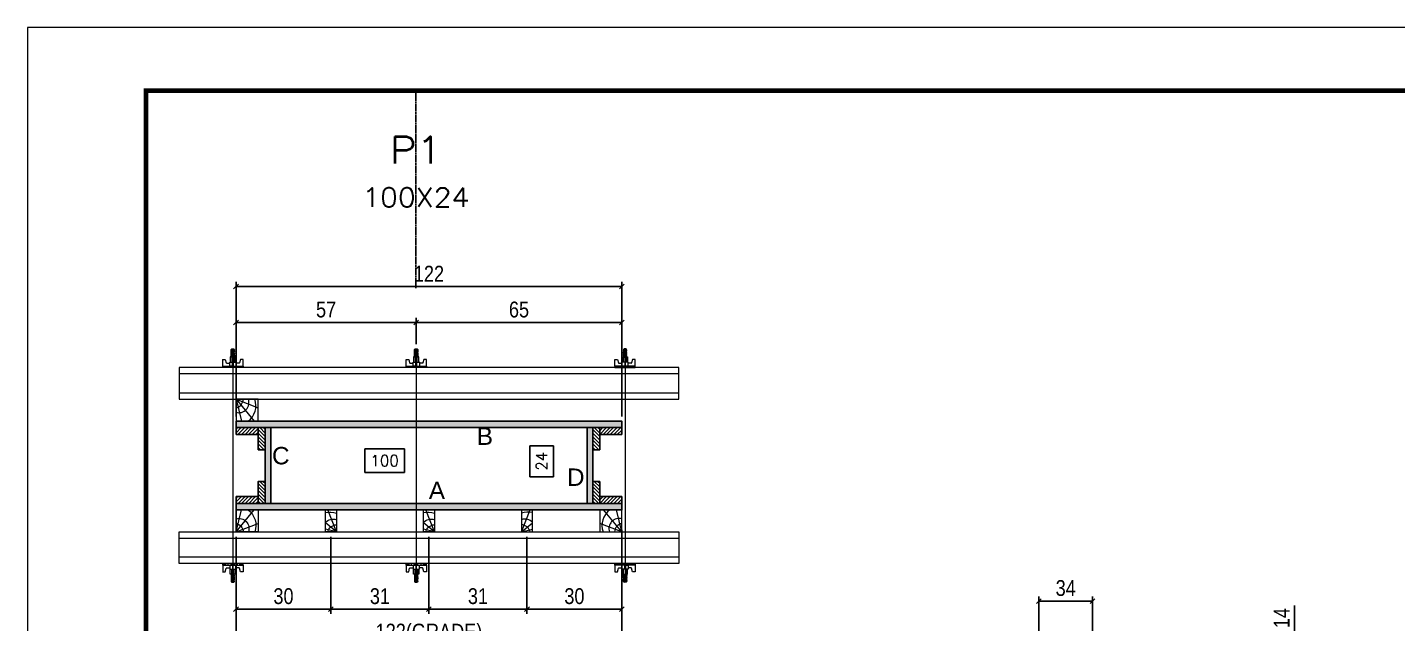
# Model space of a CAD drawing. Header units: millimetres. Extents: x 169816 to 178745, y 96537 to 113647.
# Drawn here: x 171415 to 172281, y 110993 to 111370 of the extents above; entities that cross this region are included whole.
import ezdxf
from ezdxf.enums import TextEntityAlignment as Align

# ---------------------------------------------------------------- set-up
doc = ezdxf.new("R2010")
doc.units = ezdxf.units.MM
doc.linetypes.add('DASHED', pattern=[0.75, 0.5, -0.25])
doc.linetypes.add('HIDDEN', pattern=[0.375, 0.25, -0.125])
for name, color, linetype in [('CHAPA', 1, 'Continuous'), ('COTA', 241, 'Continuous'), ('Cota Seção (2x)', 241, 'Continuous'), ('Painéis', 200, 'Continuous'), ('SARRAFO', 251, 'Continuous'), ('Texto de Titulo', 7, 'Continuous'), ('Texto Qtd Sarr', 242, 'Continuous'), ('TEXTO_GERAL', 7, 'Continuous')]:
    doc.layers.add(name, color=color, linetype=linetype)
for name, color, linetype, lineweight in [('Folhas', 255, 'Continuous', 9), ('Hachura', 251, 'Continuous', 9), ('Madeira', 126, 'Continuous', 18), ('Perfil Metálico', 224, 'Continuous', 18), ('SARRAFO DE PRESSAO', 251, 'DASHED', 9), ('Texto Seção', 7, 'Continuous', 15)]:
    doc.layers.add(name, color=color, linetype=linetype, lineweight=lineweight)
doc.styles.add('ARIAL', font='arial.ttf')
doc.styles.add('COTA TECNICA', font='techl___.ttf', dxfattribs={"height": 10})
doc.styles.add('COTA TECNICA 2X', font='techl___.ttf', dxfattribs={"height": 10})
doc.styles.add('COTA TECNICA-50', font='techl___.ttf', dxfattribs={"height": 10})
doc.styles.add('ROMANS', font='romans.shx')
doc.dimstyles.new('COTA PAINEL-50', dxfattribs={"dimtxt": 10, "dimasz": 3, "dimexe": 3, "dimexo": 3, "dimgap": 3, "dimtad": 1, "dimdec": 1, "dimzin": 12, "dimdsep": 46, "dimtxsty": 'COTA TECNICA-50', "dimblk1": 'OBLIQUE', "dimblk2": 'OBLIQUE', "dimsah": 1, "dimcen": 0.9, "dimclrd": 4, "dimclre": 4, "dimclrt": 240, "dimadec": 1, "dimazin": 3, "dimtfac": 1, "dimtdec": 1, "dimtmove": 0, "dimatfit": 3, "dimfxl": 1, "dimtolj": 1, "dimtzin": 12, "dimarcsym": 0})
doc.dimstyles.new('PAINEL', dxfattribs={"dimtxt": 10, "dimasz": 3, "dimexe": 3, "dimexo": 3, "dimgap": 3, "dimtad": 1, "dimdec": 1, "dimzin": 12, "dimdsep": 46, "dimtxsty": 'COTA TECNICA', "dimblk1": 'OBLIQUE', "dimblk2": 'OBLIQUE', "dimsah": 1, "dimcen": 0.9, "dimclrd": 4, "dimclre": 4, "dimclrt": 240, "dimadec": 1, "dimazin": 3, "dimtfac": 1, "dimtdec": 1, "dimtmove": 0, "dimatfit": 3, "dimfxl": 1, "dimtolj": 1, "dimtzin": 12, "dimarcsym": 0})
doc.dimstyles.new('SECAO PILAR', dxfattribs={"dimtxt": 10, "dimasz": 3, "dimexe": 3, "dimexo": 3, "dimgap": 3, "dimtad": 1, "dimdec": 1, "dimlfac": 0.5, "dimzin": 12, "dimdsep": 46, "dimtxsty": 'COTA TECNICA 2X', "dimblk1": 'OBLIQUE', "dimblk2": 'OBLIQUE', "dimsah": 1, "dimcen": 0.9, "dimclrd": 256, "dimclre": 256, "dimclrt": 256, "dimadec": 1, "dimazin": 3, "dimtfac": 1, "dimtdec": 1, "dimtmove": 0, "dimatfit": 3, "dimfxl": 1, "dimtolj": 1, "dimtzin": 12, "dimarcsym": 0})
doc.dimstyles.new('SECÇÃO 2', dxfattribs={"dimtxt": 7, "dimasz": 6, "dimexe": 0.18, "dimexo": 2, "dimgap": -4, "dimtad": 3, "dimdec": 1, "dimlfac": 0.5, "dimzin": 12, "dimdsep": 46, "dimtxsty": 'ROMANS', "dimblk": 'ARCHTICK', "dimcen": 0.09, "dimse1": 1, "dimse2": 1, "dimsd1": 1, "dimsd2": 1, "dimclrd": 180, "dimclre": 5, "dimclrt": 1, "dimadec": 0, "dimazin": 3, "dimtfac": 1, "dimtdec": 1, "dimtofl": 0, "dimtmove": 0, "dimatfit": 3, "dimldrblk": 'ARCHTICK', "dimfxl": 1, "dimtolj": 1, "dimtzin": 0, "dimarcsym": 0})

# ---------------------------------------------------------------- blocks, each defined once
blk = doc.blocks.new('9999999999')
at = {"layer": 'Folhas'}
blk.add_lwpolyline([(98138.98, 34190.21), (99623.98, 34190.21), (99623.98, 35240.21), (98138.98, 35240.21)], close=True, dxfattribs=at)
at = {"layer": 'Folhas', "color": 30, "const_width": 3}
blk.add_lwpolyline([(98213.98, 34230.21), (99583.98, 34230.21), (99583.98, 35200.21), (98213.98, 35200.21)], close=True, dxfattribs=at)
blk = doc.blocks.new('titulo1')
at = {"layer": 'Defpoints', "color": 252, "linetype": 'HIDDEN', "ltscale": 2}
blk.add_line((0, 0), (0, 125), dxfattribs=at)
at = {"layer": 'Defpoints', "style": 'ROMANS', "oblique": 15}
blk.add_attdef('FOLHA', text='', height=10, dxfattribs=at).set_placement((0, 15.58), align=Align.MIDDLE_CENTER)
at = {"layer": 'Texto Qtd Sarr', "color": 3, "style": 'ROMANS', "oblique": 15}
for tag, height, p in [('TITULO', 17, (0, 71.45)), ('SEÇÃO', 12, (0, 41.55))]:
    blk.add_attdef(tag, text='', height=height, dxfattribs=at).set_placement(p, align=Align.MIDDLE_CENTER)
blk = doc.blocks.new('*D36')
at = {"layer": 'Cota Seção (2x)', "color": 180, "lineweight": -2, "transparency": 16777216}
for p, q in [((171652.96, 111103.47), (171627.96, 111103.47)), ((171627.96, 111103.47), (171627.96, 111088.47)), ((171652.96, 111088.47), (171652.96, 111103.47)), ((171627.96, 111088.47), (171652.96, 111088.47))]:
    blk.add_line(p, q, dxfattribs=at)
at = {"layer": 'Defpoints', "color": 0, "transparency": 16777216}
for p in [(171568.47, 111116.86), (171768.47, 111116.86), (171568.47, 111084.47)]:
    blk.add_point(p, dxfattribs=at)
at = {"layer": 'Cota Seção (2x)', "color": 1, "transparency": 16777216, "insert": (171640.46, 111095.97), "char_height": 7, "attachment_point": 5, "style": 'ROMANS'}
blk.add_mtext('\\A1;100', dxfattribs=at)
blk = doc.blocks.new('_ArchTick')
at = {"color": 0, "linetype": 'ByBlock', "const_width": 0.15}
blk.add_lwpolyline([(-0.5, -0.5), (0.5, 0.5)], dxfattribs=at)
blk = doc.blocks.new('_Oblique')
at = {"color": 0, "linetype": 'ByBlock', "lineweight": -2}
blk.add_line((-0.5, -0.5), (0.5, 0.5), dxfattribs=at)
blk = doc.blocks.new('*D37')
at = {"layer": 'Cota Seção (2x)', "lineweight": -2, "transparency": 16777216}
for p, q in [((171546.47, 111123.86), (171546.47, 111209.15)), ((171790.47, 111123.86), (171790.47, 111209.15)), ((171790.47, 111206.15), (171546.47, 111206.15))]:
    blk.add_line(p, q, dxfattribs=at)
at = {"layer": 'Defpoints', "color": 0, "transparency": 16777216}
for p in [(171546.47, 111206.15), (171546.47, 111120.86), (171790.47, 111120.86)]:
    blk.add_point(p, dxfattribs=at)
at = {"layer": 'Cota Seção (2x)', "lineweight": -2, "transparency": 16777216, "xscale": 3, "yscale": 3, "zscale": 3, "rotation": 180}
blk.add_blockref('_Oblique', (171546.47, 111206.15), dxfattribs=at)
at = {"layer": 'Cota Seção (2x)', "lineweight": -2, "transparency": 16777216, "xscale": 3, "yscale": 3, "zscale": 3}
blk.add_blockref('_Oblique', (171790.47, 111206.15), dxfattribs=at)
at = {"layer": 'Cota Seção (2x)', "transparency": 16777216, "insert": (171668.47, 111214.21), "char_height": 10, "attachment_point": 5, "style": 'COTA TECNICA 2X'}
blk.add_mtext('\\A1;122', dxfattribs=at)
blk = doc.blocks.new('*D38')
at = {"layer": 'Cota Seção (2x)', "lineweight": -2, "transparency": 16777216}
for p, q in [((171660.4, 111169.66), (171660.4, 111186.38)), ((171790.47, 111183.38), (171660.4, 111183.38)), ((171790.47, 111157.86), (171790.47, 111186.38))]:
    blk.add_line(p, q, dxfattribs=at)
at = {"layer": 'Defpoints', "color": 0, "transparency": 16777216}
for p in [(171660.4, 111183.38), (171660.4, 111166.66), (171790.47, 111154.86)]:
    blk.add_point(p, dxfattribs=at)
at = {"layer": 'Cota Seção (2x)', "lineweight": -2, "transparency": 16777216, "xscale": 3, "yscale": 3, "zscale": 3, "rotation": 180}
blk.add_blockref('_Oblique', (171660.4, 111183.38), dxfattribs=at)
at = {"layer": 'Cota Seção (2x)', "lineweight": -2, "transparency": 16777216, "xscale": 3, "yscale": 3, "zscale": 3}
blk.add_blockref('_Oblique', (171790.47, 111183.38), dxfattribs=at)
at = {"layer": 'Cota Seção (2x)', "transparency": 16777216, "insert": (171725.43, 111191.49), "char_height": 10, "attachment_point": 5, "style": 'COTA TECNICA 2X'}
blk.add_mtext('\\A1;65', dxfattribs=at)
blk = doc.blocks.new('*D39')
at = {"layer": 'Cota Seção (2x)', "lineweight": -2, "transparency": 16777216}
for p, q in [((171546.47, 111157.86), (171546.47, 111186.38)), ((171546.47, 111183.38), (171660.4, 111183.38)), ((171660.4, 111169.66), (171660.4, 111186.38))]:
    blk.add_line(p, q, dxfattribs=at)
at = {"layer": 'Defpoints', "color": 0, "transparency": 16777216}
for p in [(171660.4, 111183.38), (171660.4, 111166.66), (171546.47, 111154.86)]:
    blk.add_point(p, dxfattribs=at)
at = {"layer": 'Cota Seção (2x)', "lineweight": -2, "transparency": 16777216, "xscale": 3, "yscale": 3, "zscale": 3, "rotation": 180}
blk.add_blockref('_Oblique', (171546.47, 111183.38), dxfattribs=at)
at = {"layer": 'Cota Seção (2x)', "lineweight": -2, "transparency": 16777216, "xscale": 3, "yscale": 3, "zscale": 3}
blk.add_blockref('_Oblique', (171660.4, 111183.38), dxfattribs=at)
at = {"layer": 'Cota Seção (2x)', "transparency": 16777216, "insert": (171603.43, 111191.49), "char_height": 10, "attachment_point": 5, "style": 'COTA TECNICA 2X'}
blk.add_mtext('\\A1;57', dxfattribs=at)
blk = doc.blocks.new('*D40')
at = {"layer": 'Cota Seção (2x)', "color": 180, "lineweight": -2, "transparency": 16777216}
for p, q in [((171747.33, 111105.43), (171732.33, 111105.43)), ((171732.33, 111105.43), (171732.33, 111085.76)), ((171747.33, 111085.76), (171747.33, 111105.43)), ((171732.33, 111085.76), (171747.33, 111085.76))]:
    blk.add_line(p, q, dxfattribs=at)
at = {"layer": 'Defpoints', "color": 0, "transparency": 16777216}
for p in [(171768.47, 111116.86), (171751.33, 111068.86), (171768.47, 111068.86)]:
    blk.add_point(p, dxfattribs=at)
at = {"layer": 'Cota Seção (2x)', "color": 1, "transparency": 16777216, "insert": (171739.83, 111095.6), "char_height": 7, "attachment_point": 5, "rotation": 90, "style": 'ROMANS'}
blk.add_mtext('\\A1;24', dxfattribs=at)
blk = doc.blocks.new('C')
at = {"layer": 'Hachura', "color": 0}
for p, q in [((0, 3.22), (0, -3.22)), ((0.45, 3.22), (0, 3.22)), ((0.46, 3.16), (0, 3.16)), ((0.46, 3.05), (0, 3.05)), ((0.46, 2.88), (0, 2.88)), ((0, 2.75), (0, -1.16)), ((0.46, 2.65), (0, 2.65)), ((0.46, 2.23), (0, 2.23)), ((0.46, 1.51), (0, 1.51)), ((0.39, 0.49), (0.17, 0.49)), ((0.45, -3.23), (0.45, 3.22)), ((0.45, 3.22), (2.58, 3.22)), ((1.74, 0.97), (0.45, 0.97)), ((1.45, 0.1), (0.45, 0.1)), ((1.35, 1.94), (1.35, 0.96)), ((2.58, 2.39), (1.47, 2.09)), ((1.74, -0.97), (1.74, 0.97)), ((1.74, 0.97), (1.74, 0.84)), ((1.74, 0.97), (1.74, 0.84)), ((1.74, 0.84), (3.35, 0.84)), ((3.35, 0.45), (1.74, 0.45)), ((2.58, 3.22), (2.58, 2.39)), ((3.32, 0.84), (3.32, -0.84)), ((3.35, 0.84), (3.35, -0.84)), ((3.68, 0.45), (3.35, 0.45)), ((3.84, -0.52), (3.35, 0.45)), ((3.35, 0.06), (3.67, -0.57)), ((3.68, 0.45), (4.16, -0.52)), ((3.72, 0.5), (4.25, -0.57)), ((4.37, -0.55), (3.83, 0.53)), ((4.15, 0.45), (3.93, 0.45)), ((4.42, -0.52), (3.93, 0.45)), ((4.15, 0.45), (4.26, 0.45)), ((4.26, 0.45), (4.74, -0.52)), ((4.3, 0.5), (4.83, -0.57)), ((4.95, -0.55), (4.41, 0.53)), ((4.51, 0.45), (4.84, 0.45)), ((5, -0.52), (4.51, 0.45)), ((4.84, 0.45), (5.32, -0.52)), ((4.88, 0.5), (5.41, -0.57)), ((5.53, -0.55), (4.99, 0.53)), ((5.58, -0.52), (5.09, 0.45)), ((5.42, 0.45), (5.09, 0.45)), ((5.58, -0.52), (5.09, 0.45)), ((5.42, 0.45), (5.74, -0.19)), ((5.46, 0.5), (5.74, -0.07)), ((5.74, 0.19), (5.57, 0.53)), ((5.74, 0.32), (5.68, 0.45)), ((5.68, 0.45), (5.74, 0.45)), ((5.74, 0.45), (5.9, 0.29)), ((5.74, 0.45), (5.74, -0.52)), ((5.9, -0.36), (5.9, 0.29)), ((0.45, 0), (0, 0)), ((0.46, -1.52), (0, -1.52)), ((0.46, -2.23), (0, -2.23)), ((0.46, -2.65), (0, -2.65)), ((0.46, -2.88), (0, -2.88)), ((0.46, -3.05), (0, -3.05)), ((0.46, -3.16), (0, -3.16)), ((0, -3.22), (2.57, -3.22)), ((0.08, -0.48), (0.29, -0.48)), ((0.29, -0.48), (0.4, -0.48)), ((0.45, 0), (0.45, -0.97)), ((0.45, -0.16), (1.45, -0.16)), ((0.45, -0.65), (0.45, -0.32)), ((0.45, -3.23), (0.45, -0.65)), ((0.45, -0.97), (1.74, -0.97)), ((1.35, -1.94), (1.35, -0.97)), ((2.58, -2.39), (1.47, -2.1)), ((3.35, -0.32), (1.74, -0.32)), ((3.35, -0.84), (1.74, -0.84)), ((2.58, -3.23), (2.58, -2.39)), ((3.35, -0.07), (3.58, -0.52)), ((3.35, -0.52), (3.58, -0.52)), ((3.84, -0.52), (4.16, -0.52)), ((4.42, -0.52), (4.74, -0.52)), ((4.63, -0.52), (4.74, -0.52)), ((5, -0.52), (5.32, -0.52)), ((5.58, -0.52), (5.74, -0.52)), ((5.74, -0.52), (5.9, -0.36)), ((5.74, -0.52), (5.74, -0.52))]:
    blk.add_line(p, q, dxfattribs=at)
for centre, radius, start, end in [((1.52, 1.94), 0.161, 104.7436, 180), ((1.44, -0.03), 0.129, 272.695, 87.305), ((3.81, 0.39), 0.143, 25.5688, 154.4312), ((4.39, 0.39), 0.143, 25.5688, 154.4312), ((4.97, 0.39), 0.143, 25.5688, 154.4312), ((5.55, 0.39), 0.143, 25.5688, 154.4312), ((0.17, -0.37), 0.174, 221.744, 317.8592), ((1.52, -1.94), 0.161, 180, 255.2564), ((3.71, -0.4), 0.174, 222.1408, 318.256), ((4.29, -0.4), 0.174, 222.1408, 318.256), ((4.87, -0.4), 0.174, 222.1408, 318.256), ((5.45, -0.4), 0.174, 222.1408, 318.256), ((5.61, -0.4), 0.174, 317.8592, 318.256)]:
    blk.add_arc(centre, radius, start, end, dxfattribs=at)
blk = doc.blocks.new('*D41')
at = {"layer": 'Cota Seção (2x)', "lineweight": -2, "transparency": 16777216}
for p, q in [((171790.47, 111052.2), (171790.47, 110974.14)), ((171546.47, 111047.86), (171546.47, 110974.14)), ((171790.47, 110977.14), (171546.47, 110977.14))]:
    blk.add_line(p, q, dxfattribs=at)
at = {"layer": 'Defpoints', "color": 0, "transparency": 16777216}
for p in [(171790.47, 111055.2), (171546.47, 111050.86), (171546.47, 110977.14)]:
    blk.add_point(p, dxfattribs=at)
at = {"layer": 'Cota Seção (2x)', "lineweight": -2, "transparency": 16777216, "xscale": 3, "yscale": 3, "zscale": 3, "rotation": 180}
blk.add_blockref('_Oblique', (171546.47, 110977.14), dxfattribs=at)
at = {"layer": 'Cota Seção (2x)', "lineweight": -2, "transparency": 16777216, "xscale": 3, "yscale": 3, "zscale": 3}
blk.add_blockref('_Oblique', (171790.47, 110977.14), dxfattribs=at)
at = {"layer": 'Cota Seção (2x)', "transparency": 16777216, "insert": (171668.47, 110986.36), "char_height": 10, "attachment_point": 5, "style": 'COTA TECNICA 2X'}
blk.add_mtext('\\A1;122(GRADE)', dxfattribs=at)
blk = doc.blocks.new('PONTALETE')
at = {"layer": 'Madeira'}
for q in [(2.71, 7), (7, 5.76), (7, 1.74)]:
    blk.add_line((0, 0), q, dxfattribs=at)
blk.add_lwpolyline([(0, 0), (7, 0), (7, 7), (0, 7)], close=True, dxfattribs=at)
for centre, radius, start, end in [((2.04, 0.06), 6.23, 37.2818, 109.0913), ((1.09, 0.9), 3.19, 343.603, 109.9847), ((-0.21, -0.78), 3.09, 14.6322, 86.0383)]:
    blk.add_arc(centre, radius, start, end, dxfattribs=at)
blk = doc.blocks.new('*D42')
at = {"layer": 'Cota Seção (2x)', "lineweight": -2, "transparency": 16777216}
for p, q in [((171730.47, 111047.86), (171730.47, 110999.01)), ((171790.47, 111047.86), (171790.47, 110999.01)), ((171790.47, 111002.01), (171730.47, 111002.01))]:
    blk.add_line(p, q, dxfattribs=at)
at = {"layer": 'Defpoints', "color": 0, "transparency": 16777216}
for p in [(171730.47, 111050.86), (171790.47, 111050.86), (171730.47, 111002.01)]:
    blk.add_point(p, dxfattribs=at)
at = {"layer": 'Cota Seção (2x)', "lineweight": -2, "transparency": 16777216, "xscale": 3, "yscale": 3, "zscale": 3, "rotation": 180}
blk.add_blockref('_Oblique', (171730.47, 111002.01), dxfattribs=at)
at = {"layer": 'Cota Seção (2x)', "lineweight": -2, "transparency": 16777216, "xscale": 3, "yscale": 3, "zscale": 3}
blk.add_blockref('_Oblique', (171790.47, 111002.01), dxfattribs=at)
at = {"layer": 'Cota Seção (2x)', "transparency": 16777216, "insert": (171760.47, 111010.23), "char_height": 10, "attachment_point": 5, "style": 'COTA TECNICA 2X'}
blk.add_mtext('\\A1;30', dxfattribs=at)
blk = doc.blocks.new('*D43')
at = {"layer": 'Cota Seção (2x)', "lineweight": -2, "transparency": 16777216}
for p, q in [((171668.47, 111047.86), (171668.47, 110999.01)), ((171730.47, 111047.86), (171730.47, 110999.01)), ((171730.47, 111002.01), (171668.47, 111002.01))]:
    blk.add_line(p, q, dxfattribs=at)
at = {"layer": 'Defpoints', "color": 0, "transparency": 16777216}
for p in [(171668.47, 111050.86), (171730.47, 111050.86), (171668.47, 111002.01)]:
    blk.add_point(p, dxfattribs=at)
at = {"layer": 'Cota Seção (2x)', "lineweight": -2, "transparency": 16777216, "xscale": 3, "yscale": 3, "zscale": 3, "rotation": 180}
blk.add_blockref('_Oblique', (171668.47, 111002.01), dxfattribs=at)
at = {"layer": 'Cota Seção (2x)', "lineweight": -2, "transparency": 16777216, "xscale": 3, "yscale": 3, "zscale": 3}
blk.add_blockref('_Oblique', (171730.47, 111002.01), dxfattribs=at)
at = {"layer": 'Cota Seção (2x)', "transparency": 16777216, "insert": (171699.47, 111010.23), "char_height": 10, "attachment_point": 5, "style": 'COTA TECNICA 2X'}
blk.add_mtext('\\A1;31', dxfattribs=at)
blk = doc.blocks.new('*D44')
at = {"layer": 'Cota Seção (2x)', "lineweight": -2, "transparency": 16777216}
for p, q in [((171546.47, 111047.86), (171546.47, 110999.01)), ((171606.47, 111047.86), (171606.47, 110999.01)), ((171546.47, 111002.01), (171606.47, 111002.01))]:
    blk.add_line(p, q, dxfattribs=at)
at = {"layer": 'Defpoints', "color": 0, "transparency": 16777216}
for p in [(171546.47, 111050.86), (171606.47, 111050.86), (171606.47, 111002.01)]:
    blk.add_point(p, dxfattribs=at)
at = {"layer": 'Cota Seção (2x)', "lineweight": -2, "transparency": 16777216, "xscale": 3, "yscale": 3, "zscale": 3, "rotation": 180}
blk.add_blockref('_Oblique', (171546.47, 111002.01), dxfattribs=at)
at = {"layer": 'Cota Seção (2x)', "lineweight": -2, "transparency": 16777216, "xscale": 3, "yscale": 3, "zscale": 3}
blk.add_blockref('_Oblique', (171606.47, 111002.01), dxfattribs=at)
at = {"layer": 'Cota Seção (2x)', "transparency": 16777216, "insert": (171576.47, 111010.23), "char_height": 10, "attachment_point": 5, "style": 'COTA TECNICA 2X'}
blk.add_mtext('\\A1;30', dxfattribs=at)
blk = doc.blocks.new('*D45')
at = {"layer": 'Cota Seção (2x)', "lineweight": -2, "transparency": 16777216}
for p, q in [((171606.47, 111047.86), (171606.47, 110999.01)), ((171668.47, 111047.86), (171668.47, 110999.01)), ((171606.47, 111002.01), (171668.47, 111002.01))]:
    blk.add_line(p, q, dxfattribs=at)
at = {"layer": 'Defpoints', "color": 0, "transparency": 16777216}
for p in [(171606.47, 111050.86), (171668.47, 111050.86), (171668.47, 111002.01)]:
    blk.add_point(p, dxfattribs=at)
at = {"layer": 'Cota Seção (2x)', "lineweight": -2, "transparency": 16777216, "xscale": 3, "yscale": 3, "zscale": 3, "rotation": 180}
blk.add_blockref('_Oblique', (171606.47, 111002.01), dxfattribs=at)
at = {"layer": 'Cota Seção (2x)', "lineweight": -2, "transparency": 16777216, "xscale": 3, "yscale": 3, "zscale": 3}
blk.add_blockref('_Oblique', (171668.47, 111002.01), dxfattribs=at)
at = {"layer": 'Cota Seção (2x)', "transparency": 16777216, "insert": (171637.47, 111010.23), "char_height": 10, "attachment_point": 5, "style": 'COTA TECNICA 2X'}
blk.add_mtext('\\A1;31', dxfattribs=at)
blk = doc.blocks.new('MEIO PONTALETE')
at = {"layer": 'Madeira'}
for q in [(2.71, 7), (3.5, 2.88), (3.5, 0.87)]:
    blk.add_line((0, 0), q, dxfattribs=at)
blk.add_lwpolyline([(0, 0), (3.5, 0), (3.5, 7), (0, 7)], close=True, dxfattribs=at)
for centre, radius, start, end in [((2.04, 0.06), 6.23, 76.4499, 109.0913), ((1.09, 0.9), 3.19, 40.9063, 109.9847), ((-0.21, -0.78), 3.09, 14.6322, 86.0383)]:
    blk.add_arc(centre, radius, start, end, dxfattribs=at)
blk = doc.blocks.new('*D155')
at = {"layer": 'COTA', "color": 4, "lineweight": -2, "transparency": 16777216}
for p, q in [((172215.83, 110985.36), (172215.83, 111004.48)), ((172179.19, 110985.36), (172218.83, 110985.36)), ((172215.83, 110971.36), (172215.83, 110985.36)), ((172179.19, 110971.36), (172218.83, 110971.36))]:
    blk.add_line(p, q, dxfattribs=at)
at = {"layer": 'Defpoints', "color": 0, "transparency": 16777216}
for p in [(172176.19, 110985.36), (172176.19, 110971.36), (172215.83, 110971.36)]:
    blk.add_point(p, dxfattribs=at)
at = {"layer": 'COTA', "color": 4, "lineweight": -2, "transparency": 16777216, "xscale": 3, "yscale": 3, "zscale": 3}
for p, rotation in [((172215.83, 110985.36), 90), ((172215.83, 110971.36), 270)]:
    blk.add_blockref('_Oblique', p, dxfattribs=dict(at, rotation=rotation))
at = {"layer": 'COTA', "color": 240, "transparency": 16777216, "insert": (172207.76, 110996.42), "char_height": 10, "attachment_point": 5, "rotation": 90, "style": 'COTA TECNICA-50'}
blk.add_mtext('\\A1;14', dxfattribs=at)
blk = doc.blocks.new('*D172')
at = {"layer": 'COTA', "color": 4, "lineweight": -2, "transparency": 16777216}
for p, q in [((172054.19, 110988.36), (172054.19, 111010.14)), ((172088.19, 110974.36), (172088.19, 111010.14)), ((172054.19, 111007.14), (172088.19, 111007.14))]:
    blk.add_line(p, q, dxfattribs=at)
at = {"layer": 'Defpoints', "color": 0, "transparency": 16777216}
for p in [(172088.19, 111007.14), (172054.19, 110985.36), (172088.19, 110971.36)]:
    blk.add_point(p, dxfattribs=at)
at = {"layer": 'COTA', "color": 4, "lineweight": -2, "transparency": 16777216, "xscale": 3, "yscale": 3, "zscale": 3, "rotation": 180}
blk.add_blockref('_Oblique', (172054.19, 111007.14), dxfattribs=at)
at = {"layer": 'COTA', "color": 4, "lineweight": -2, "transparency": 16777216, "xscale": 3, "yscale": 3, "zscale": 3}
blk.add_blockref('_Oblique', (172088.19, 111007.14), dxfattribs=at)
at = {"layer": 'COTA', "color": 240, "transparency": 16777216, "insert": (172071.19, 111015.36), "char_height": 10, "attachment_point": 5, "style": 'COTA TECNICA'}
blk.add_mtext('\\A1;34', dxfattribs=at)

msp = doc.modelspace()

# ---------------------------------------------------------------- hatches: boundary and pattern name
at = {"layer": 'Hachura'}
h = msp.add_hatch(color=256, dxfattribs=at)
h.dxf.hatch_style = 1
h.paths.add_polyline_path([(171546.47, 111116.86), (171546.47, 111120.86), (171790.47, 111120.86), (171790.47, 111116.86)])
h = msp.add_hatch(color=256, dxfattribs=at)
h.dxf.hatch_style = 1
h.paths.add_polyline_path([(171546.47, 111116.86), (171546.47, 111120.86), (171790.47, 111120.86), (171790.47, 111116.86)])
h = msp.add_hatch(dxfattribs=at)
h.set_pattern_fill('ANSI31', color=256, scale=0.5, angle=360, style=0)
h.set_pattern_definition([(45, (181049.4202, 134008.269), (-1.12253202, 1.12253202), [])])
h.paths.add_polyline_path([(171560.47, 111116.86), (171560.47, 111112.46), (171546.47, 111112.46), (171546.47, 111116.86)])
h = msp.add_hatch(dxfattribs=at)
h.set_pattern_fill('ANSI31', color=256, scale=0.5, angle=630, style=0)
h.set_pattern_definition([(315, (194489.8765, 101613.909), (1.12253202, 1.12253202), [])])
h.paths.add_polyline_path([(171560.47, 111102.86), (171564.87, 111102.86), (171564.87, 111116.86), (171560.47, 111116.86)])
h = msp.add_hatch(color=256, dxfattribs=at)
h.dxf.hatch_style = 1
h.paths.add_polyline_path([(171568.47, 111116.86), (171564.87, 111116.86), (171564.87, 111068.86), (171568.47, 111068.86)])
h = msp.add_hatch(color=256, dxfattribs=at)
h.dxf.hatch_style = 1
h.paths.add_polyline_path([(171568.47, 111116.86), (171564.87, 111116.86), (171564.87, 111068.86), (171568.47, 111068.86)])
h = msp.add_hatch(color=256, dxfattribs=at)
h.dxf.hatch_style = 1
h.paths.add_polyline_path([(171772.07, 111116.86), (171768.47, 111116.86), (171768.47, 111068.86), (171772.07, 111068.86)])
h = msp.add_hatch(color=256, dxfattribs=at)
h.dxf.hatch_style = 1
h.paths.add_polyline_path([(171772.07, 111116.86), (171768.47, 111116.86), (171768.47, 111068.86), (171772.07, 111068.86)])
h = msp.add_hatch(dxfattribs=at)
h.set_pattern_fill('ANSI31', color=256, scale=0.5, angle=630, style=0)
h.set_pattern_definition([(315, (194701.4765, 101613.909), (1.12253202, 1.12253202), [])])
h.paths.add_polyline_path([(171772.07, 111102.86), (171776.47, 111102.86), (171776.47, 111116.86), (171772.07, 111116.86)])
h = msp.add_hatch(dxfattribs=at)
h.set_pattern_fill('ANSI31', color=256, scale=0.5, angle=360, style=0)
h.set_pattern_definition([(45, (180914.4202, 134008.269), (-1.12253202, 1.12253202), [])])
h.paths.add_polyline_path([(171776.47, 111116.86), (171776.47, 111112.46), (171790.47, 111112.46), (171790.47, 111116.86)])
h = msp.add_hatch(dxfattribs=at)
h.set_pattern_fill('ANSI31', color=256, scale=0.5, angle=630, style=0)
h.set_pattern_definition([(315, (194489.8765, 101579.909), (1.12253202, 1.12253202), [])])
h.paths.add_polyline_path([(171560.47, 111068.86), (171564.87, 111068.86), (171564.87, 111082.86), (171560.47, 111082.86)])
h = msp.add_hatch(dxfattribs=at)
h.set_pattern_fill('ANSI31', color=256, scale=0.5, angle=630, style=0)
h.set_pattern_definition([(315, (194701.4765, 101579.909), (1.12253202, 1.12253202), [])])
h.paths.add_polyline_path([(171772.07, 111068.86), (171776.47, 111068.86), (171776.47, 111082.86), (171772.07, 111082.86)])
h = msp.add_hatch(dxfattribs=at)
h.set_pattern_fill('ANSI31', color=256, scale=0.5, angle=360, style=0)
h.set_pattern_definition([(45, (181049.4202, 133998.269), (-1.12253202, 1.12253202), [])])
h.paths.add_polyline_path([(171560.47, 111068.86), (171560.47, 111073.26), (171546.47, 111073.26), (171546.47, 111068.86)])
h = msp.add_hatch(dxfattribs=at)
h.set_pattern_fill('ANSI31', color=256, scale=0.5, angle=360, style=0)
h.set_pattern_definition([(45, (180914.4202, 133998.269), (-1.12253202, 1.12253202), [])])
h.paths.add_polyline_path([(171776.47, 111068.86), (171776.47, 111073.26), (171790.47, 111073.26), (171790.47, 111068.86)])
h = msp.add_hatch(color=256, dxfattribs=at)
h.dxf.hatch_style = 1
h.paths.add_polyline_path([(171546.47, 111068.86), (171546.47, 111064.86), (171790.47, 111064.86), (171790.47, 111068.86)])
h = msp.add_hatch(color=256, dxfattribs=at)
h.dxf.hatch_style = 1
h.paths.add_polyline_path([(171546.47, 111068.86), (171546.47, 111064.86), (171790.47, 111064.86), (171790.47, 111068.86)])

# ---------------------------------------------------------------- linework, layer by layer
at = {"layer": 'CHAPA'}
for points in [[(171546.47, 111116.86), (171546.47, 111120.86), (171790.47, 111120.86), (171790.47, 111116.86)], [(171546.47, 111116.86), (171546.47, 111120.86), (171790.47, 111120.86), (171790.47, 111116.86)], [(171568.47, 111116.86), (171564.87, 111116.86), (171564.87, 111068.86), (171568.47, 111068.86)], [(171568.47, 111116.86), (171564.87, 111116.86), (171564.87, 111068.86), (171568.47, 111068.86)], [(171772.07, 111116.86), (171768.47, 111116.86), (171768.47, 111068.86), (171772.07, 111068.86)], [(171772.07, 111116.86), (171768.47, 111116.86), (171768.47, 111068.86), (171772.07, 111068.86)], [(171546.47, 111068.86), (171546.47, 111064.86), (171790.47, 111064.86), (171790.47, 111068.86)], [(171546.47, 111068.86), (171546.47, 111064.86), (171790.47, 111064.86), (171790.47, 111068.86)]]:
    msp.add_lwpolyline(points, close=True, dxfattribs=at)
at = {"layer": 'Hachura'}
for p, q in [((171544.47, 111165.66), (171544.46, 111023.86)), ((171660.47, 111165.66), (171660.46, 111023.86)), ((171792.47, 111165.66), (171792.48, 111023.86))]:
    msp.add_line(p, q, dxfattribs=at)
at = {"layer": 'Madeira'}
msp.add_lwpolyline([(171546.47, 111064.86), (171546.47, 111050.86), (171790.47, 111050.86), (171790.47, 111064.86)], close=True, dxfattribs=at)
at = {"layer": 'Painéis'}
msp.add_lwpolyline([(171768.47, 111068.86), (171768.47, 111116.86), (171568.47, 111116.86), (171568.47, 111068.86)], close=True, dxfattribs=at)
at = {"layer": 'Perfil Metálico'}
for points in [[(171510.47, 111154.86), (171510.47, 111134.86), (171826.47, 111134.86), (171826.47, 111154.86)], [(171826.47, 111138.86), (171826.47, 111150.86), (171510.47, 111150.86), (171510.47, 111138.86)], [(171510.47, 111030.86), (171510.47, 111050.86), (171826.47, 111050.86), (171826.47, 111030.86)], [(171826.47, 111046.86), (171826.47, 111034.86), (171510.47, 111034.86), (171510.47, 111046.86)]]:
    msp.add_lwpolyline(points, close=True, dxfattribs=at)
at = {"layer": 'SARRAFO'}
for points in [[(171546.47, 111112.46), (171560.47, 111112.46), (171560.47, 111116.86), (171546.47, 111116.86)], [(171564.87, 111116.86), (171564.87, 111102.86), (171560.47, 111102.86), (171560.47, 111116.86)], [(171564.87, 111116.86), (171564.87, 111102.86), (171560.47, 111102.86), (171560.47, 111116.86)], [(171776.47, 111116.86), (171776.47, 111102.86), (171772.07, 111102.86), (171772.07, 111116.86)], [(171776.47, 111116.86), (171776.47, 111102.86), (171772.07, 111102.86), (171772.07, 111116.86)], [(171790.47, 111112.46), (171776.47, 111112.46), (171776.47, 111116.86), (171790.47, 111116.86)], [(171564.87, 111082.86), (171564.87, 111068.86), (171560.47, 111068.86), (171560.47, 111082.86)], [(171564.87, 111082.86), (171564.87, 111068.86), (171560.47, 111068.86), (171560.47, 111082.86)], [(171776.47, 111082.86), (171776.47, 111068.86), (171772.07, 111068.86), (171772.07, 111082.86)], [(171776.47, 111082.86), (171776.47, 111068.86), (171772.07, 111068.86), (171772.07, 111082.86)], [(171546.47, 111073.26), (171560.47, 111073.26), (171560.47, 111068.86), (171546.47, 111068.86)], [(171790.47, 111073.26), (171776.47, 111073.26), (171776.47, 111068.86), (171790.47, 111068.86)]]:
    msp.add_lwpolyline(points, close=True, dxfattribs=at)

# ---------------------------------------------------------------- block references
at = {"layer": 'Hachura', "linetype": 'Continuous', "yscale": 2, "zscale": 2}
for p, xscale, rotation in [((171544.47, 111154.86), -2, 270), ((171660.47, 111154.86), -2, 270), ((171792.47, 111154.86), 2, 90), ((171544.47, 111030.86), 2, 270), ((171660.47, 111030.86), 2, 270), ((171792.47, 111030.86), -2, 90)]:
    msp.add_blockref('C', p, dxfattribs=dict(at, xscale=xscale, rotation=rotation))
at = {"layer": 'Madeira', "yscale": 2, "zscale": 2}
for p, xscale, rotation in [((171546.47, 111134.86), 2, 270), ((171546.47, 111050.86), -2, 270), ((171790.47, 111050.86), 2, 90)]:
    msp.add_blockref('PONTALETE', p, dxfattribs=dict(at, xscale=xscale, rotation=rotation))
at = {"layer": 'Madeira', "yscale": 1.999999997962732, "zscale": 1.999999997962732}
for p, xscale in [((171609.97, 111050.86), -1.999999997962732), ((171671.97, 111050.86), -1.999999997962732), ((171726.97, 111050.86), 1.999999997962732)]:
    msp.add_blockref('MEIO PONTALETE', p, dxfattribs=dict(at, xscale=xscale))
at = {"layer": 'SARRAFO DE PRESSAO', "color": 6, "linetype": 'ByBlock'}
msp.add_blockref('9999999999', (73275.54, 76129.75), dxfattribs=at)
at = {"layer": 'Texto Seção'}
ref = msp.add_blockref('titulo1', (171660.2, 111204.95), dxfattribs=at)
ref.add_attrib('TITULO', 'P1', dxfattribs={"layer": 'Texto de Titulo', "color": 7, "height": 17, "style": 'ROMANS', "width": 1.1}).set_placement((171660.2, 111292.45), align=Align.MIDDLE_CENTER)
ref.add_attrib('SEÇÃO', '100X24', dxfattribs={"layer": 'Texto de Titulo', "color": 7, "height": 12, "style": 'ROMANS', "width": 1.1}).set_placement((171660.2, 111262.45), align=Align.MIDDLE_CENTER)

# ---------------------------------------------------------------- texts
at = {"layer": 'TEXTO_GERAL', "style": 'ARIAL'}
for s, p in [('B', (171703.86, 111111.45)), ('C', (171574.76, 111099.14)), ('D', (171761.33, 111085.52)), ('A', (171673.51, 111077.17))]:
    msp.add_text(s, height=11, dxfattribs=at).set_placement(p, align=Align.MIDDLE_CENTER)

# ---------------------------------------------------------------- dimensions: what is measured, and where the dimension line sits
at = {"layer": 'COTA'}
dim = msp.add_linear_dim(base=(172088.19, 111007.14), p1=(172054.19, 110985.36), p2=(172088.19, 110971.36), dimstyle='PAINEL', dxfattribs=at)
dim.commit()
dim.dimension.update_dxf_attribs({"geometry": '*D172', "text_midpoint": (172071.19, 111015.36)})
dim = msp.add_linear_dim(base=(172215.83, 110971.36), p1=(172176.19, 110985.36), p2=(172176.19, 110971.36), angle=90, dimstyle='COTA PAINEL-50', dxfattribs=at)
dim.commit()
dim.dimension.update_dxf_attribs({"geometry": '*D155', "text_midpoint": (172215.83, 110996.42), "dimtype": 160})
at = {"layer": 'Cota Seção (2x)', "color": 241}
for base, p1, p2, picture, middle in [((171546.47, 111206.15), (171790.47, 111120.86), (171546.47, 111120.86), '*D37', (171668.47, 111214.21)), ((171660.4, 111183.38), (171790.47, 111154.86), (171660.4, 111166.66), '*D38', (171725.43, 111191.49)), ((171668.47, 111002.01), (171730.47, 111050.86), (171668.47, 111050.86), '*D43', (171699.47, 111010.23)), ((171730.47, 111002.01), (171790.47, 111050.86), (171730.47, 111050.86), '*D42', (171760.47, 111010.23))]:
    dim = msp.add_linear_dim(base=base, p1=p1, p2=p2, angle=180, dimstyle='SECAO PILAR', dxfattribs=at)
    dim.commit()
    dim.dimension.update_dxf_attribs({"geometry": picture, "text_midpoint": middle})
for base, p1, p2, picture, middle in [((171660.4, 111183.38), (171546.47, 111154.86), (171660.4, 111166.66), '*D39', (171603.43, 111191.49)), ((171606.47, 111002.01), (171546.47, 111050.86), (171606.47, 111050.86), '*D44', (171576.47, 111010.23)), ((171668.47, 111002.01), (171606.47, 111050.86), (171668.47, 111050.86), '*D45', (171637.47, 111010.23))]:
    dim = msp.add_linear_dim(base=base, p1=p1, p2=p2, dimstyle='SECAO PILAR', dxfattribs=at)
    dim.commit()
    dim.dimension.update_dxf_attribs({"geometry": picture, "text_midpoint": middle})
for base, p2, angle, picture, middle in [((171568.47, 111084.47), (171568.47, 111116.86), 180, '*D36', (171640.46, 111084.47)), ((171751.33, 111068.86), (171768.47, 111068.86), 270, '*D40', (171751.33, 111095.6))]:
    dim = msp.add_linear_dim(base=base, p1=(171768.47, 111116.86), p2=p2, angle=angle, dimstyle='SECÇÃO 2', dxfattribs=at)
    dim.commit()
    dim.dimension.update_dxf_attribs({"geometry": picture, "text_midpoint": middle, "dimtype": 160})
dim = msp.add_linear_dim(base=(171546.47, 110977.14), p1=(171790.47, 111055.2), p2=(171546.47, 111050.86), angle=180, text='<>(GRADE)', dimstyle='SECAO PILAR', dxfattribs=at)
dim.commit()
dim.dimension.update_dxf_attribs({"geometry": '*D41', "text_midpoint": (171668.47, 110977.14), "dimtype": 160})

doc.saveas('drawing.dxf')
